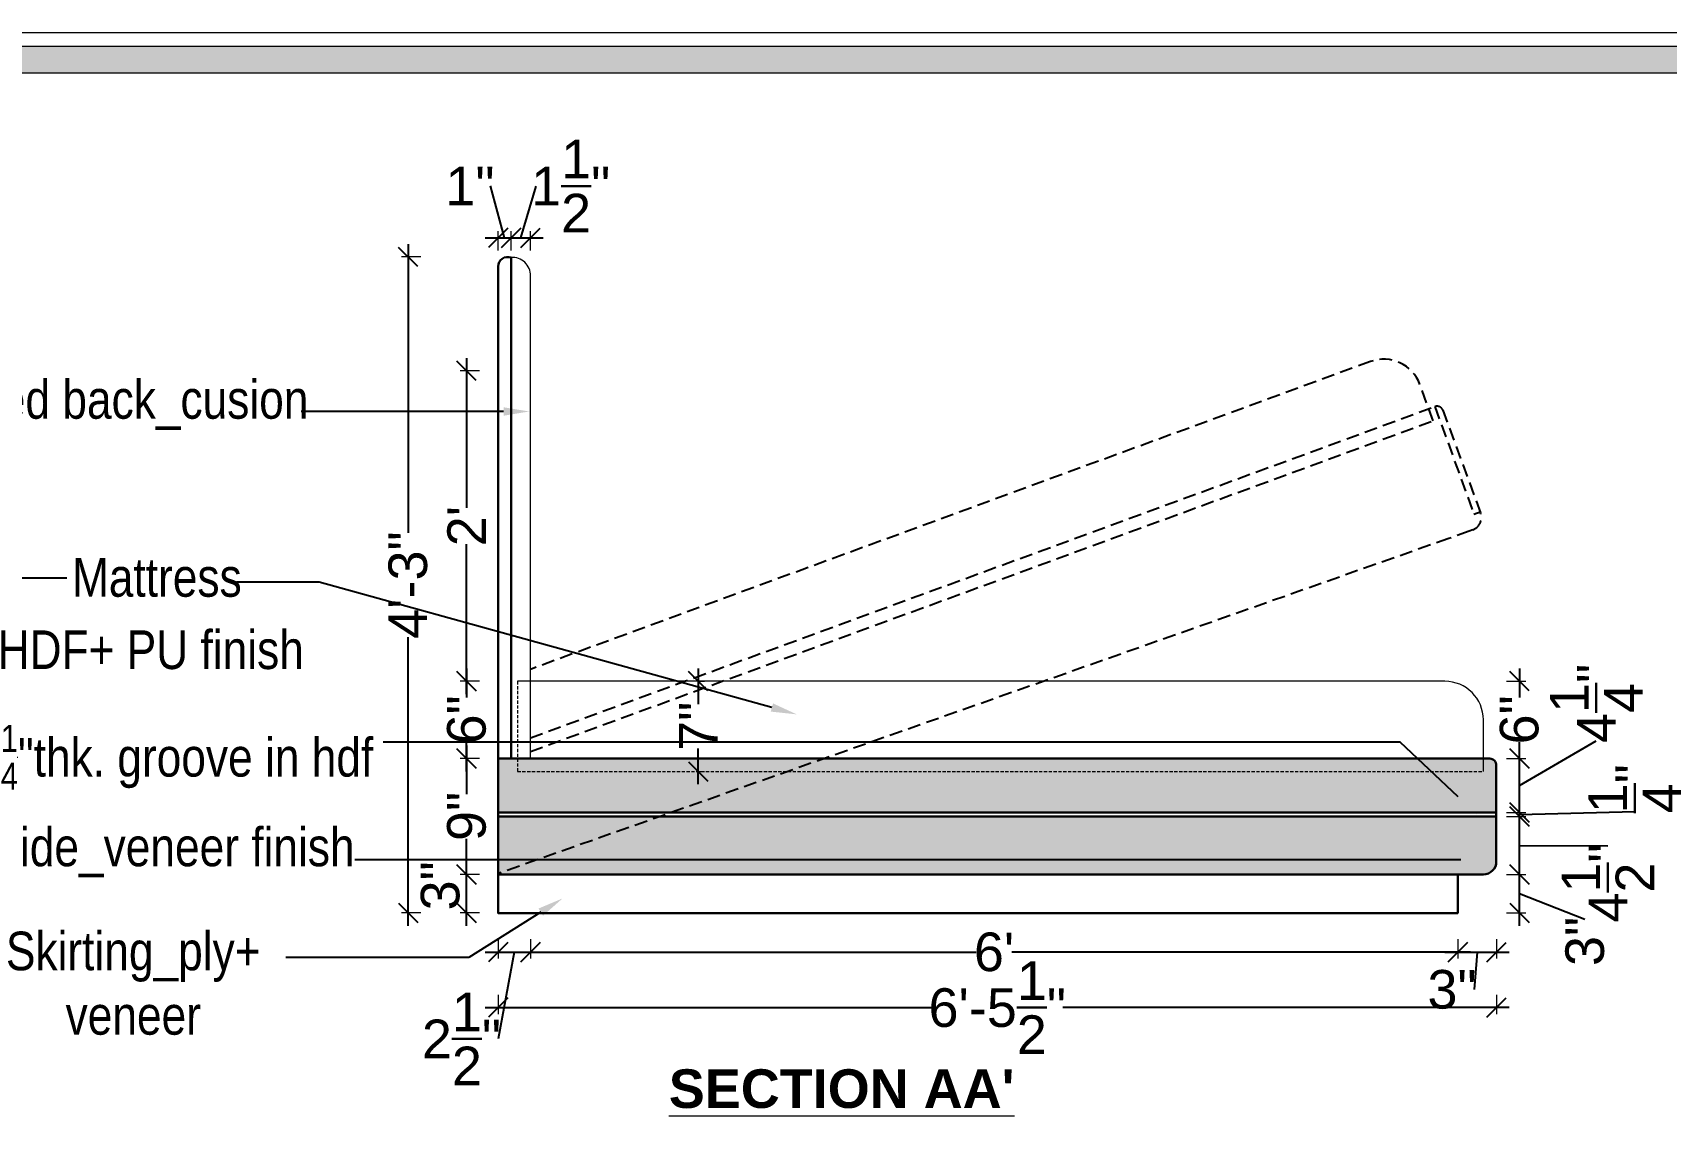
# Model space of a CAD drawing. Header units: millimetres. Extents: x 56222 to 3066687, y -650199 to -121287.
# Drawn here: x 135082.2 to 135209, y -182852.3 to -182767.6 of the extents above; entities that cross this region are included whole.
import ezdxf
from ezdxf import colors
from ezdxf.entities.mleader import LeaderData, LeaderLine
from ezdxf.math import Vec2, Vec3

# ---------------------------------------------------------------- set-up
doc = ezdxf.new("R2010")
doc.units = ezdxf.units.MM
doc.header["$MEASUREMENT"] = 0
doc.header["$PDMODE"] = 35
for name, pattern in [('00 . GROUND FLOOR$0$DASHED', [0.75, 0.5, -0.25]), ('00-Floor Plan$0$DASHED', [0.75, 0.5, -0.25]), ('DASHEDX2', [1.5, 1, -0.5])]:
    doc.linetypes.add(name, pattern=pattern)
doc.layers.get('Defpoints').update_dxf_attribs({"color": 220})
for name, color, linetype, lineweight in [('$TD_AUDIT_GENERATED_(A0BDF17)', 32, 'Continuous', 30), ('DIM.', 250, 'Continuous', 13), ('Dimension', 10, 'DASHEDX2', 20), ('FURNITURE', 32, 'Continuous', 9), ('GROUND FLOOR', 7, 'Continuous', 9), ('Text', 7, 'Continuous', 15), ('wall', 7, 'Continuous', 30)]:
    doc.layers.add(name, color=color, linetype=linetype, lineweight=lineweight)
doc.layers.add('AR HATCH-7', color=7, linetype='Continuous')
doc.styles.add('Arial', font='arial.ttf')
doc.styles.get("Standard").update_dxf_attribs({"font": 'arial.ttf', "height": 6})
doc.styles.add('style4', font='ARIALN.TTF')
doc.dimstyles.new('Archana', dxfattribs={"dimtxt": 3, "dimasz": 1.5, "dimexe": 0.5, "dimexo": 0.5, "dimgap": 0, "dimtad": 0, "dimzin": 0, "dimdsep": 46, "dimlunit": 4, "dimtxsty": 'Arial', "dimblk": 'OBLIQUE', "dimcen": 0, "dimdle": 1, "dimclrd": 1, "dimclre": 1, "dimclrt": 5, "dimadec": 0, "dimazin": 0, "dimtfac": 1, "dimtofl": 0, "dimtmove": 1, "dimatfit": 3, "dimfxl": 1, "dimfxlon": 1, "dimtolj": 1, "dimtzin": 0, "dimlwd": 25, "dimlwe": -1, "dimarcsym": 0})

# ---------------------------------------------------------------- blocks, each defined once
blk = doc.blocks.new('_Oblique')
at = {"layer": 'wall', "color": 0, "lineweight": -2}
blk.add_line((-0.5, -0.5), (0.5, 0.5), dxfattribs=at)
blk = doc.blocks.new('*D530')
at = {"layer": 'Defpoints', "color": 0, "lineweight": 30, "transparency": 16777216}
for p in [(135115.85, -182833.01), (135118.3, -182833.01), (135118.3, -182836.01)]:
    blk.add_point(p, dxfattribs=at)
at = {"layer": 'FURNITURE', "color": 1, "lineweight": 25, "transparency": 16777216}
blk.add_line((135115.85, -182837.01), (135115.85, -182832.01), dxfattribs=at)
at = {"layer": 'FURNITURE', "color": 1, "transparency": 16777216}
for p, q in [((135116.85, -182833.01), (135115.35, -182833.01)), ((135116.85, -182836.01), (135115.35, -182836.01))]:
    blk.add_line(p, q, dxfattribs=at)
at = {"layer": 'FURNITURE', "color": 1, "lineweight": 25, "transparency": 16777216, "xscale": 1.5, "yscale": 1.5, "zscale": 1.5}
for p, rotation in [((135115.85, -182833.01), 90), ((135115.85, -182836.01), 270)]:
    blk.add_blockref('_Oblique', p, dxfattribs=dict(at, rotation=rotation))
at = {"layer": 'FURNITURE', "color": 5, "lineweight": 30, "transparency": 16777216, "insert": (135113.81, -182833.9), "char_height": 3, "attachment_point": 5, "rotation": 90, "style": 'Arial'}
blk.add_mtext('\\A1;3"', dxfattribs=at)
blk = doc.blocks.new('*D531')
at = {"layer": 'Defpoints', "color": 0, "lineweight": 30, "transparency": 16777216}
for p in [(135115.85, -182824.01), (135118.3, -182824.01), (135118.3, -182833.01)]:
    blk.add_point(p, dxfattribs=at)
at = {"layer": 'FURNITURE', "color": 1, "lineweight": 25, "transparency": 16777216}
for p, q in [((135115.85, -182823.01), (135115.85, -182826.79)), ((135115.85, -182834.01), (135115.85, -182830.24))]:
    blk.add_line(p, q, dxfattribs=at)
at = {"layer": 'FURNITURE', "color": 1, "transparency": 16777216}
for p, q in [((135116.85, -182824.01), (135115.35, -182824.01)), ((135116.85, -182833.01), (135115.35, -182833.01))]:
    blk.add_line(p, q, dxfattribs=at)
at = {"layer": 'FURNITURE', "color": 1, "lineweight": 25, "transparency": 16777216, "xscale": 1.5, "yscale": 1.5, "zscale": 1.5}
for p, rotation in [((135115.85, -182824.01), 90), ((135115.85, -182833.01), 270)]:
    blk.add_blockref('_Oblique', p, dxfattribs=dict(at, rotation=rotation))
at = {"layer": 'FURNITURE', "color": 5, "lineweight": 30, "transparency": 16777216, "insert": (135115.85, -182828.51), "char_height": 3, "attachment_point": 5, "rotation": 90, "style": 'Arial'}
blk.add_mtext('\\A1;9"', dxfattribs=at)
blk = doc.blocks.new('*D532')
at = {"layer": 'Defpoints', "color": 0, "lineweight": 30, "transparency": 16777216}
for p in [(135115.85, -182793.91), (135119.8, -182793.91, 0), (135119.8, -182818.01, 0)]:
    blk.add_point(p, dxfattribs=at)
at = {"layer": 'FURNITURE', "color": 1, "lineweight": 25, "transparency": 16777216}
for p, q in [((135115.85, -182792.91), (135115.85, -182804.55)), ((135115.85, -182819.01), (135115.85, -182807.37))]:
    blk.add_line(p, q, dxfattribs=at)
at = {"layer": 'FURNITURE', "color": 1, "transparency": 16777216}
for p, q in [((135116.85, -182793.91), (135115.35, -182793.91)), ((135116.85, -182818.01), (135115.35, -182818.01))]:
    blk.add_line(p, q, dxfattribs=at)
at = {"layer": 'FURNITURE', "color": 1, "lineweight": 25, "transparency": 16777216, "xscale": 1.5, "yscale": 1.5, "zscale": 1.5}
for p, rotation in [((135115.85, -182793.91), 90), ((135115.85, -182818.01), 270)]:
    blk.add_blockref('_Oblique', p, dxfattribs=dict(at, rotation=rotation))
at = {"layer": 'FURNITURE', "color": 5, "lineweight": 30, "transparency": 16777216, "insert": (135115.85, -182805.96), "char_height": 3, "attachment_point": 5, "rotation": 90, "style": 'Arial'}
blk.add_mtext("\\A1;2'", dxfattribs=at)
blk = doc.blocks.new('*D533')
at = {"layer": 'Defpoints', "color": 0, "lineweight": 30, "transparency": 16777216}
for p in [(135119.3, -182783.56), (135118.3, -182785.81), (135119.3, -182785.81)]:
    blk.add_point(p, dxfattribs=at)
at = {"layer": 'FURNITURE', "color": 1, "lineweight": 25, "transparency": 16777216}
for p, q in [((135118.8, -182783.56), (135117.7, -182779.54)), ((135117.3, -182783.56), (135120.3, -182783.56))]:
    blk.add_line(p, q, dxfattribs=at)
at = {"layer": 'FURNITURE', "color": 1, "transparency": 16777216}
for p, q in [((135118.3, -182784.56), (135118.3, -182783.06)), ((135119.3, -182784.56), (135119.3, -182783.06))]:
    blk.add_line(p, q, dxfattribs=at)
at = {"layer": 'FURNITURE', "color": 1, "lineweight": 25, "transparency": 16777216, "xscale": 1.5, "yscale": 1.5, "zscale": 1.5, "rotation": 180}
blk.add_blockref('_Oblique', (135118.3, -182783.56), dxfattribs=at)
at = {"layer": 'FURNITURE', "color": 1, "lineweight": 25, "transparency": 16777216, "xscale": 1.5, "yscale": 1.5, "zscale": 1.5}
blk.add_blockref('_Oblique', (135119.3, -182783.56), dxfattribs=at)
at = {"layer": 'FURNITURE', "color": 5, "lineweight": 30, "transparency": 16777216, "insert": (135116.11, -182779.54), "char_height": 3, "attachment_point": 5, "style": 'Arial'}
blk.add_mtext('\\A1;1"', dxfattribs=at)
blk = doc.blocks.new('*D534')
at = {"layer": 'Defpoints', "color": 0, "lineweight": 30, "transparency": 16777216}
for p in [(135120.8, -182824.01), (135192.8, -182833.01, 0), (135192.8, -182839.05)]:
    blk.add_point(p, dxfattribs=at)
at = {"layer": 'FURNITURE', "color": 1, "lineweight": 25, "transparency": 16777216}
for p, q in [((135119.8, -182839.05), (135155.41, -182839.05)), ((135193.8, -182839.05), (135158.19, -182839.05))]:
    blk.add_line(p, q, dxfattribs=at)
at = {"layer": 'FURNITURE', "color": 1, "transparency": 16777216}
for p, q in [((135120.8, -182838.05), (135120.8, -182839.55)), ((135192.8, -182838.05), (135192.8, -182839.55))]:
    blk.add_line(p, q, dxfattribs=at)
at = {"layer": 'FURNITURE', "color": 1, "lineweight": 25, "transparency": 16777216, "xscale": 1.5, "yscale": 1.5, "zscale": 1.5, "rotation": 180}
blk.add_blockref('_Oblique', (135120.8, -182839.05), dxfattribs=at)
at = {"layer": 'FURNITURE', "color": 1, "lineweight": 25, "transparency": 16777216, "xscale": 1.5, "yscale": 1.5, "zscale": 1.5}
blk.add_blockref('_Oblique', (135192.8, -182839.05), dxfattribs=at)
at = {"layer": 'FURNITURE', "color": 5, "lineweight": 30, "transparency": 16777216, "insert": (135156.8, -182839.05), "char_height": 3, "attachment_point": 5, "style": 'Arial'}
blk.add_mtext("\\A1;6'", dxfattribs=at)
blk = doc.blocks.new('*D535')
at = {"layer": 'Defpoints', "color": 0, "lineweight": 30, "transparency": 16777216}
for p in [(135119.05, -182785.06), (135111.3, -182836.01), (135118.3, -182836.01)]:
    blk.add_point(p, dxfattribs=at)
at = {"layer": 'FURNITURE', "color": 1, "lineweight": 25, "transparency": 16777216}
for p, q in [((135111.3, -182784.06), (135111.3, -182806.49)), ((135111.3, -182837.01), (135111.3, -182814.58))]:
    blk.add_line(p, q, dxfattribs=at)
at = {"layer": 'FURNITURE', "color": 1, "transparency": 16777216}
for p, q in [((135112.3, -182785.06), (135110.8, -182785.06)), ((135112.3, -182836.01), (135110.8, -182836.01))]:
    blk.add_line(p, q, dxfattribs=at)
at = {"layer": 'FURNITURE', "color": 1, "lineweight": 25, "transparency": 16777216, "xscale": 1.5, "yscale": 1.5, "zscale": 1.5}
for p, rotation in [((135111.3, -182785.06), 90), ((135111.3, -182836.01), 270)]:
    blk.add_blockref('_Oblique', p, dxfattribs=dict(at, rotation=rotation))
at = {"layer": 'FURNITURE', "color": 5, "lineweight": 30, "transparency": 16777216, "insert": (135111.3, -182810.54), "char_height": 3, "attachment_point": 5, "rotation": 90, "style": 'Arial'}
blk.add_mtext('\\A1;4\'-3"', dxfattribs=at)
blk = doc.blocks.new('*D527')
at = {"layer": 'Defpoints', "color": 0, "lineweight": 30, "transparency": 16777216}
for p in [(135133.83, -182818.01), (135133.83, -182825.01, 0), (135133.83, -182825.01)]:
    blk.add_point(p, dxfattribs=at)
at = {"layer": 'FURNITURE', "color": 1, "lineweight": 25, "transparency": 16777216}
for p, q in [((135133.83, -182817.01), (135133.83, -182819.8)), ((135133.83, -182826.01), (135133.83, -182823.23))]:
    blk.add_line(p, q, dxfattribs=at)
at = {"layer": 'FURNITURE', "color": 1, "transparency": 16777216}
for p, q in [((135133.83, -182818.01), (135134.33, -182818.01)), ((135133.83, -182825.01), (135134.33, -182825.01))]:
    blk.add_line(p, q, dxfattribs=at)
at = {"layer": 'FURNITURE', "color": 1, "lineweight": 25, "transparency": 16777216, "xscale": 1.5, "yscale": 1.5, "zscale": 1.5}
for p, rotation in [((135133.83, -182818.01), 90), ((135133.83, -182825.01), 270)]:
    blk.add_blockref('_Oblique', p, dxfattribs=dict(at, rotation=rotation))
at = {"layer": 'FURNITURE', "color": 5, "lineweight": 30, "transparency": 16777216, "insert": (135133.83, -182821.51), "char_height": 3, "attachment_point": 5, "rotation": 90, "style": 'Arial'}
blk.add_mtext('\\A1;7"', dxfattribs=at)
blk = doc.blocks.new('*D528')
at = {"layer": 'Defpoints', "color": 0, "lineweight": 30, "transparency": 16777216}
for p in [(135195.8, -182829.53), (135192.8, -182833.01), (135195.8, -182839.05)]:
    blk.add_point(p, dxfattribs=at)
at = {"layer": 'FURNITURE', "color": 1, "lineweight": 25, "transparency": 16777216}
for p, q in [((135191.8, -182839.05), (135196.8, -182839.05)), ((135194.3, -182839.05), (135194.08, -182841.96))]:
    blk.add_line(p, q, dxfattribs=at)
at = {"layer": 'FURNITURE', "color": 1, "transparency": 16777216}
for p, q in [((135192.8, -182838.05), (135192.8, -182839.55)), ((135195.8, -182838.05), (135195.8, -182839.55))]:
    blk.add_line(p, q, dxfattribs=at)
at = {"layer": 'FURNITURE', "color": 1, "lineweight": 25, "transparency": 16777216, "xscale": 1.5, "yscale": 1.5, "zscale": 1.5, "rotation": 180}
blk.add_blockref('_Oblique', (135192.8, -182839.05), dxfattribs=at)
at = {"layer": 'FURNITURE', "color": 1, "lineweight": 25, "transparency": 16777216, "xscale": 1.5, "yscale": 1.5, "zscale": 1.5}
blk.add_blockref('_Oblique', (135195.8, -182839.05), dxfattribs=at)
at = {"layer": 'FURNITURE', "color": 5, "lineweight": 30, "transparency": 16777216, "insert": (135192.36, -182841.96), "char_height": 3, "attachment_point": 5, "style": 'Arial'}
blk.add_mtext('\\A1;3"', dxfattribs=at)
blk = doc.blocks.new('*D529')
at = {"layer": 'Defpoints', "color": 0, "lineweight": 30, "transparency": 16777216}
for p in [(135118.3, -182824.01, 0), (135195.8, -182830.81), (135118.3, -182843.36)]:
    blk.add_point(p, dxfattribs=at)
at = {"layer": 'FURNITURE', "color": 1, "transparency": 16777216}
for p, q in [((135118.3, -182842.36), (135118.3, -182843.86)), ((135195.8, -182842.36), (135195.8, -182843.86))]:
    blk.add_line(p, q, dxfattribs=at)
at = {"layer": 'FURNITURE', "color": 1, "lineweight": 25, "transparency": 16777216}
for p, q in [((135117.3, -182843.36), (135151.96, -182843.36)), ((135196.8, -182843.36), (135162.14, -182843.36))]:
    blk.add_line(p, q, dxfattribs=at)
at = {"layer": 'FURNITURE', "color": 1, "lineweight": 25, "transparency": 16777216, "xscale": 1.5, "yscale": 1.5, "zscale": 1.5, "rotation": 180}
blk.add_blockref('_Oblique', (135118.3, -182843.36), dxfattribs=at)
at = {"layer": 'FURNITURE', "color": 1, "lineweight": 25, "transparency": 16777216, "xscale": 1.5, "yscale": 1.5, "zscale": 1.5}
blk.add_blockref('_Oblique', (135195.8, -182843.36), dxfattribs=at)
at = {"layer": 'FURNITURE', "color": 5, "lineweight": 30, "transparency": 16777216, "insert": (135157.05, -182843.36), "char_height": 3, "attachment_point": 5, "style": 'Arial'}
blk.add_mtext('\\A1;6\'-5{\\H1x;\\S1/2;}"', dxfattribs=at)
blk = doc.blocks.new('*D543')
at = {"layer": 'Defpoints', "color": 0, "lineweight": 30, "transparency": 16777216}
for p in [(135119.8, -182818.01, 0), (135115.85, -182824.01), (135119.8, -182824.01)]:
    blk.add_point(p, dxfattribs=at)
at = {"layer": 'FURNITURE', "color": 1, "lineweight": 25, "transparency": 16777216}
for p, q in [((135115.85, -182817.01), (135115.85, -182819.28)), ((135115.85, -182825.01), (135115.85, -182822.75))]:
    blk.add_line(p, q, dxfattribs=at)
at = {"layer": 'FURNITURE', "color": 1, "transparency": 16777216}
for p, q in [((135116.85, -182818.01), (135115.35, -182818.01)), ((135116.85, -182824.01), (135115.35, -182824.01))]:
    blk.add_line(p, q, dxfattribs=at)
at = {"layer": 'FURNITURE', "color": 1, "lineweight": 25, "transparency": 16777216, "xscale": 1.5, "yscale": 1.5, "zscale": 1.5}
for p, rotation in [((135115.85, -182818.01), 90), ((135115.85, -182824.01), 270)]:
    blk.add_blockref('_Oblique', p, dxfattribs=dict(at, rotation=rotation))
at = {"layer": 'FURNITURE', "color": 5, "lineweight": 30, "transparency": 16777216, "insert": (135115.85, -182821.01), "char_height": 3, "attachment_point": 5, "rotation": 90, "style": 'Arial'}
blk.add_mtext('\\A1;6"', dxfattribs=at)
blk = doc.blocks.new('*D546')
at = {"layer": 'Defpoints', "color": 0, "lineweight": 30, "transparency": 16777216}
for p in [(135194.65, -182833.01), (135197.59, -182833.01), (135194.69, -182836.01)]:
    blk.add_point(p, dxfattribs=at)
at = {"layer": 'FURNITURE', "color": 1, "lineweight": 25, "transparency": 16777216}
for p, q in [((135197.59, -182837.01), (135197.59, -182832.01)), ((135197.59, -182834.51), (135202.68, -182836.5))]:
    blk.add_line(p, q, dxfattribs=at)
at = {"layer": 'FURNITURE', "color": 1, "transparency": 16777216}
for p, q in [((135196.59, -182833.01), (135198.09, -182833.01)), ((135196.59, -182836.01), (135198.09, -182836.01))]:
    blk.add_line(p, q, dxfattribs=at)
at = {"layer": 'FURNITURE', "color": 1, "lineweight": 25, "transparency": 16777216, "xscale": 1.5, "yscale": 1.5, "zscale": 1.5}
for p, rotation in [((135197.59, -182833.01), 90), ((135197.59, -182836.01), 270)]:
    blk.add_blockref('_Oblique', p, dxfattribs=dict(at, rotation=rotation))
at = {"layer": 'FURNITURE', "color": 5, "lineweight": 30, "transparency": 16777216, "insert": (135202.68, -182838.22), "char_height": 3, "attachment_point": 5, "rotation": 90, "style": 'Arial'}
blk.add_mtext('\\A1;3"', dxfattribs=at)
blk = doc.blocks.new('*D547')
at = {"layer": 'Defpoints', "color": 0, "lineweight": 30, "transparency": 16777216}
for p in [(135193.65, -182828.51), (135197.59, -182828.51), (135193.65, -182833.01)]:
    blk.add_point(p, dxfattribs=at)
at = {"layer": 'FURNITURE', "color": 1, "lineweight": 25, "transparency": 16777216}
for p, q in [((135197.59, -182834.01), (135197.59, -182827.51)), ((135197.59, -182830.76), (135204.46, -182830.8))]:
    blk.add_line(p, q, dxfattribs=at)
at = {"layer": 'FURNITURE', "color": 1, "transparency": 16777216}
for p, q in [((135196.59, -182828.51), (135198.09, -182828.51)), ((135196.59, -182833.01), (135198.09, -182833.01))]:
    blk.add_line(p, q, dxfattribs=at)
at = {"layer": 'FURNITURE', "color": 1, "lineweight": 25, "transparency": 16777216, "xscale": 1.5, "yscale": 1.5, "zscale": 1.5}
for p, rotation in [((135197.59, -182828.51), 90), ((135197.59, -182833.01), 270)]:
    blk.add_blockref('_Oblique', p, dxfattribs=dict(at, rotation=rotation))
at = {"layer": 'FURNITURE', "color": 5, "lineweight": 30, "transparency": 16777216, "insert": (135204.46, -182833.68), "char_height": 3, "attachment_point": 5, "rotation": 90, "style": 'Arial'}
blk.add_mtext('\\A1;4{\\H1x;\\S1/2;}"', dxfattribs=at)
blk = doc.blocks.new('*D548')
at = {"layer": 'Defpoints', "color": 0, "lineweight": 30, "transparency": 16777216}
for p in [(135195.11, -182828.21), (135195.11, -182828.51), (135197.59, -182828.21)]:
    blk.add_point(p, dxfattribs=at)
at = {"layer": 'FURNITURE', "color": 1, "lineweight": 25, "transparency": 16777216}
for p, q in [((135197.59, -182829.51), (135197.59, -182827.21)), ((135197.59, -182828.36), (135206.55, -182828.14))]:
    blk.add_line(p, q, dxfattribs=at)
at = {"layer": 'FURNITURE', "color": 1, "transparency": 16777216}
for p, q in [((135196.59, -182828.21), (135198.09, -182828.21)), ((135196.59, -182828.51), (135198.09, -182828.51))]:
    blk.add_line(p, q, dxfattribs=at)
at = {"layer": 'FURNITURE', "color": 1, "lineweight": 25, "transparency": 16777216, "xscale": 1.5, "yscale": 1.5, "zscale": 1.5}
for p, rotation in [((135197.59, -182828.21), 90), ((135197.59, -182828.51), 270)]:
    blk.add_blockref('_Oblique', p, dxfattribs=dict(at, rotation=rotation))
at = {"layer": 'FURNITURE', "color": 5, "lineweight": 30, "transparency": 16777216, "insert": (135206.55, -182826.36), "char_height": 3, "attachment_point": 5, "rotation": 90, "style": 'Arial'}
blk.add_mtext('\\A1;{\\H1x;\\S1/4;}"', dxfattribs=at)
blk = doc.blocks.new('*D549')
at = {"layer": 'Defpoints', "color": 0, "lineweight": 30, "transparency": 16777216}
for p in [(135195.11, -182824.01), (135197.59, -182824.01), (135195.11, -182828.21)]:
    blk.add_point(p, dxfattribs=at)
at = {"layer": 'FURNITURE', "color": 1, "lineweight": 25, "transparency": 16777216}
for p, q in [((135197.59, -182826.11), (135203.56, -182822.65)), ((135197.59, -182829.21), (135197.59, -182823.01))]:
    blk.add_line(p, q, dxfattribs=at)
at = {"layer": 'FURNITURE', "color": 1, "transparency": 16777216}
for p, q in [((135196.59, -182824.01), (135198.09, -182824.01)), ((135196.59, -182828.21), (135198.09, -182828.21))]:
    blk.add_line(p, q, dxfattribs=at)
at = {"layer": 'FURNITURE', "color": 1, "lineweight": 25, "transparency": 16777216, "xscale": 1.5, "yscale": 1.5, "zscale": 1.5}
for p, rotation in [((135197.59, -182824.01), 90), ((135197.59, -182828.21), 270)]:
    blk.add_blockref('_Oblique', p, dxfattribs=dict(at, rotation=rotation))
at = {"layer": 'FURNITURE', "color": 5, "lineweight": 30, "transparency": 16777216, "insert": (135203.56, -182819.73), "char_height": 3, "attachment_point": 5, "rotation": 90, "style": 'Arial'}
blk.add_mtext('\\A1;4{\\H1x;\\S1/4;}"', dxfattribs=at)
blk = doc.blocks.new('*D550')
at = {"layer": 'Defpoints', "color": 0, "lineweight": 30, "transparency": 16777216}
for p in [(135189.94, -182818.01), (135197.59, -182818.01), (135194.79, -182824.01)]:
    blk.add_point(p, dxfattribs=at)
at = {"layer": 'FURNITURE', "color": 1, "lineweight": 25, "transparency": 16777216}
for p, q in [((135197.59, -182817.01), (135197.59, -182819.28)), ((135197.59, -182825.01), (135197.59, -182822.75))]:
    blk.add_line(p, q, dxfattribs=at)
at = {"layer": 'FURNITURE', "color": 1, "transparency": 16777216}
for p, q in [((135196.59, -182818.01), (135198.09, -182818.01)), ((135196.59, -182824.01), (135198.09, -182824.01))]:
    blk.add_line(p, q, dxfattribs=at)
at = {"layer": 'FURNITURE', "color": 1, "lineweight": 25, "transparency": 16777216, "xscale": 1.5, "yscale": 1.5, "zscale": 1.5}
for p, rotation in [((135197.59, -182818.01), 90), ((135197.59, -182824.01), 270)]:
    blk.add_blockref('_Oblique', p, dxfattribs=dict(at, rotation=rotation))
at = {"layer": 'FURNITURE', "color": 5, "lineweight": 30, "transparency": 16777216, "insert": (135197.59, -182821.01), "char_height": 3, "attachment_point": 5, "rotation": 90, "style": 'Arial'}
blk.add_mtext('\\A1;6"', dxfattribs=at)
blk = doc.blocks.new('*D852')
at = {"layer": 'Defpoints', "color": 0, "lineweight": 30, "transparency": 16777216}
for p in [(135120.8, -182783.56), (135119.3, -182787.45), (135120.8, -182787.45, 0)]:
    blk.add_point(p, dxfattribs=at)
at = {"layer": 'GROUND FLOOR', "color": 1, "lineweight": 25, "transparency": 16777216}
for p, q in [((135120.05, -182783.56), (135121.26, -182779.55)), ((135118.3, -182783.56), (135121.8, -182783.56))]:
    blk.add_line(p, q, dxfattribs=at)
at = {"layer": 'GROUND FLOOR', "color": 1, "transparency": 16777216}
for p, q in [((135119.3, -182784.56), (135119.3, -182783.06)), ((135120.8, -182784.56), (135120.8, -182783.06))]:
    blk.add_line(p, q, dxfattribs=at)
at = {"layer": 'GROUND FLOOR', "color": 1, "lineweight": 25, "transparency": 16777216, "xscale": 1.5, "yscale": 1.5, "zscale": 1.5, "rotation": 180}
blk.add_blockref('_Oblique', (135119.3, -182783.56), dxfattribs=at)
at = {"layer": 'GROUND FLOOR', "color": 1, "lineweight": 25, "transparency": 16777216, "xscale": 1.5, "yscale": 1.5, "zscale": 1.5}
blk.add_blockref('_Oblique', (135120.8, -182783.56), dxfattribs=at)
at = {"layer": 'GROUND FLOOR', "color": 5, "lineweight": 30, "transparency": 16777216, "insert": (135123.93, -182779.55), "char_height": 3, "attachment_point": 5, "style": 'Arial'}
blk.add_mtext('\\A1;1{\\H1x;\\S1/2;}"', dxfattribs=at)
blk = doc.blocks.new('*D854')
at = {"layer": 'Defpoints', "color": 0, "lineweight": 30, "transparency": 16777216}
for p in [(135118.3, -182824.01), (135120.8, -182824.01), (135120.8, -182839.05)]:
    blk.add_point(p, dxfattribs=at)
at = {"layer": 'FURNITURE', "color": 1, "lineweight": 25, "transparency": 16777216}
for p, q in [((135117.3, -182839.05), (135121.8, -182839.05)), ((135119.55, -182839.05), (135118.3, -182845.79))]:
    blk.add_line(p, q, dxfattribs=at)
at = {"layer": 'FURNITURE', "color": 1, "transparency": 16777216}
for p, q in [((135118.3, -182838.05), (135118.3, -182839.55)), ((135120.8, -182838.05), (135120.8, -182839.55))]:
    blk.add_line(p, q, dxfattribs=at)
at = {"layer": 'FURNITURE', "color": 1, "lineweight": 25, "transparency": 16777216, "xscale": 1.5, "yscale": 1.5, "zscale": 1.5, "rotation": 180}
blk.add_blockref('_Oblique', (135118.3, -182839.05), dxfattribs=at)
at = {"layer": 'FURNITURE', "color": 1, "lineweight": 25, "transparency": 16777216, "xscale": 1.5, "yscale": 1.5, "zscale": 1.5}
blk.add_blockref('_Oblique', (135120.8, -182839.05), dxfattribs=at)
at = {"layer": 'FURNITURE', "color": 5, "lineweight": 30, "transparency": 16777216, "insert": (135115.45, -182845.79), "char_height": 3, "attachment_point": 5, "style": 'Arial'}
blk.add_mtext('\\A1;2{\\H1x;\\S1/2;}"', dxfattribs=at)

msp = doc.modelspace()

# ---------------------------------------------------------------- hatches: boundary and pattern name
at = {"layer": 'AR HATCH-7', "lineweight": 30}
h = msp.add_hatch(dxfattribs=at)
h.set_pattern_fill('AR-CONC', color=3, angle=135)
h.set_pattern_definition([(185, (327.253, 273.6285), (-4.62807079, 5.51551999), [0.75, -8.25]), (130, (327.253, 273.6285), (-4.3376815, -6.29992167), [0.6, -6.6]), (235.4514445, (326.867, 274.088), (-8.96575221, -0.78440164), [0.63740192, -7.01142112]), (181.1842, (325.839, 272.214), (-6.37613776, 8.71693388), [1.125, -12.375]), (231.6356355, (325.307, 272.941), (-13.4971167, -0.2790007), [0.9561034, -10.5171376]), (126.184164, (325.839, 272.214), (-13.4971167, -0.2790007), [0.9, -9.9]), (156, (325.485, 273.275), (-1.37382476, 7.06771572), [0.75, -8.25]), (101, (325.485, 273.275), (-6.84808435, -3.40708593), [0.6, -6.6]), (206.4514447, (325.3706, 273.864), (-8.22190906, 3.66062975), [0.6374019, -7.01142112]), (172.5, (327.2528, 273.6285), (-2.439898176, -2.267931853), [0, -6.52, 0, -6.7, 0, -6.625]), (142.5, (327.253, 273.6285), (-4.6490945, -0.92872942), [0, -3.82, 0, -6.37, 0, -2.525]), (102.5, (328.8297, 272.0517), (-3.615207618, 3.934181673), [0, -2.5, 0, -7.8, 0, -10.35]), (92.5, (329.537, 271.3446), (-4.83159807, 3.41589983), [0, -3.25, 0, -5.18, 0, -7.35])])
h.paths.add_polyline_path([(134988.657, -182785.569), (134987.843, -182785.569), (134987.843, -182786.385), (134988.657, -182786.385)])
h.paths.add_polyline_path([(135133.969, -182785.079), (135133.155, -182785.079), (135133.155, -182785.895), (135133.969, -182785.895)])
at = {"layer": 'AR HATCH-7', "lineweight": 30, "true_color": 0xb5af9b}
h = msp.add_hatch(color=253, dxfattribs=at)
h.dxf.hatch_style = 1
edge = h.paths.add_edge_path()
edge.add_line((135195.794, -182828.515), (135118.298, -182828.515))
edge.add_line((135118.298, -182828.515), (135118.298, -182833.015))
edge.add_line((135118.298, -182833.015), (135194.498, -182833.015))
edge.add_line((135194.498, -182833.015), (135194.798, -182833.015))
edge.add_arc((135194.798, -182832.015), 1, 270, 360.11075)
edge.add_line((135195.798, -182832.013), (135195.794, -182828.515))
edge = h.paths.add_edge_path()
edge.add_arc((135195.288, -182824.517), 0.502, 0.03365, 89.91503)
edge.add_line((135195.289, -182824.015), (135194.794, -182824.015))
edge.add_line((135194.794, -182824.015), (135194.794, -182824.015))
edge.add_line((135194.794, -182824.015), (135118.298, -182824.015))
edge.add_line((135118.298, -182824.015), (135118.298, -182828.215))
edge.add_line((135118.298, -182828.215), (135195.794, -182828.215))
edge.add_line((135195.794, -182828.215), (135195.791, -182824.516))
h.paths.add_polyline_path([(135194.794, -182824.015), (135192.801, -182824.015)], flags=16)
at = {"layer": 'Dimension', "linetype": 'Continuous', "true_color": 0xd39e00}
h = msp.add_hatch(color=42, dxfattribs=at)
h.paths.add_polyline_path([(134956.886, -182768.677), (134956.886, -182977.381), (135253.393, -182977.381), (135253.393, -182768.677)])
h.paths.add_polyline_path([(134958.967, -182770.758), (135251.312, -182770.758), (135251.312, -182975.3), (134958.967, -182975.3)], flags=16)

# ---------------------------------------------------------------- linework, layer by layer
at = {"layer": '$TD_AUDIT_GENERATED_(A0BDF17)', "linetype": '00 . GROUND FLOOR$0$DASHED', "lineweight": 25, "ltscale": 2}
for p, q in [((135186.024, -182793.18, 0), (135120.798, -182817.087)), ((135190.894, -182797.79, 0), (135189.869, -182794.973, 0)), ((135191.018, -182796.681, 0), (135194.064, -182805.027, 0)), ((135120.798, -182823.47, 0), (135190.894, -182797.79, 0)), ((135194.064, -182805.027, 0), (135194.534, -182804.855, 0)), ((135192.1, -182806.928, 0), (135118.298, -182832.949))]:
    msp.add_line(p, q, dxfattribs=at)
msp.add_lwpolyline([(135120.798, -182822.405), (135191.018, -182796.68)], dxfattribs=at)
at = {"layer": '$TD_AUDIT_GENERATED_(A0BDF17)', "linetype": '00 . GROUND FLOOR$0$DASHED', "lineweight": 25, "ltscale": 2, "elevation": 0}
msp.add_lwpolyline([(135191.649, -182796.951), (135194.574, -182804.964, -0.4142136), (135193.976, -182806.245), (135193.694, -182806.348), (135192.1, -182806.928)], format="xyb", dxfattribs=at)
at = {"layer": '$TD_AUDIT_GENERATED_(A0BDF17)', "linetype": '00 . GROUND FLOOR$0$DASHED', "lineweight": 25, "ltscale": 2}
for centre, radius, start in [((135187.05, -182795.999, 0), 3, 20), ((135191.189, -182797.152, 0), 0.501, 16.41987)]:
    msp.add_arc(centre, radius, start, 110, dxfattribs=at)
at = {"layer": 'Dimension', "color": 42, "linetype": 'Continuous', "true_color": 0xd39e00}
for points in [[(134955.846, -182767.636), (135254.434, -182767.636), (135254.434, -182978.421), (134955.846, -182978.421)], [(134956.886, -182768.677), (135253.393, -182768.677), (135253.393, -182977.381), (134956.886, -182977.381)], [(134958.967, -182770.758), (135251.312, -182770.758), (135251.312, -182975.3), (134958.967, -182975.3)]]:
    msp.add_lwpolyline(points, close=True, dxfattribs=at)
at = {"layer": 'FURNITURE', "lineweight": 30, "ltscale": 0.5}
for p, q in [((135118.298, -182785.807), (135118.298, -182822.015, 0)), ((135118.298, -182816.015, 0), (135118.298, -182822.015)), ((135118.298, -182822.015, 0), (135118.298, -182836.015))]:
    msp.add_line(p, q, dxfattribs=at)
at = {"layer": 'FURNITURE', "lineweight": 30}
for p, q in [((135119.304, -182785.102), (135119.298, -182824.015)), ((135192.801, -182833.015, 0), (135192.801, -182836.015, 0))]:
    msp.add_line(p, q, dxfattribs=at)
at = {"layer": 'FURNITURE', "lineweight": 5, "ltscale": 0.5}
for p, q in [((135120.798, -182824.015, 0), (135120.804, -182786.479, 0)), ((135191.794, -182818.015, 0), (135119.798, -182818.015, 0)), ((135194.794, -182825.015, 0), (135194.794, -182821.015, 0))]:
    msp.add_line(p, q, dxfattribs=at)
at = {"layer": 'FURNITURE', "linetype": '00-Floor Plan$0$DASHED', "lineweight": 5, "ltscale": 0.5}
for p, q in [((135119.798, -182818.015, 0), (135119.798, -182825.015, 0)), ((135119.798, -182825.015, 0), (135194.794, -182825.015, 0))]:
    msp.add_line(p, q, dxfattribs=at)
at = {"layer": 'FURNITURE', "lineweight": 30, "ltscale": 0.5}
msp.add_lwpolyline([(135118.298, -182824.015), (135195.289, -182824.015)], dxfattribs=at)
at = {"layer": 'FURNITURE', "lineweight": 30, "ltscale": 0.5, "elevation": 0}
msp.add_lwpolyline([(135195.79, -182824.484), (135195.798, -182832.015, -0.4142136), (135194.798, -182833.015), (135194.498, -182833.015), (135192.801, -182833.015)], format="xyb", dxfattribs=at)
at = {"layer": 'FURNITURE', "lineweight": 30}
msp.add_lwpolyline([(135118.298, -182828.215), (135195.794, -182828.215), (135195.794, -182828.515), (135118.298, -182828.515)], close=True, dxfattribs=at)
at = {"layer": 'FURNITURE', "lineweight": 30, "ltscale": 0.5}
msp.add_lwpolyline([(135192.801, -182833.015), (135118.298, -182833.015), (135118.298, -182836.015), (135192.801, -182836.015)], close=True, dxfattribs=at)
at = {"layer": 'FURNITURE', "lineweight": 30}
msp.add_arc((135119.048, -182785.807), 0.75, 70.09201, 180, dxfattribs=at)
at = {"layer": 'FURNITURE', "lineweight": 5, "ltscale": 0.5, "extrusion": (-2.07881e-08, -1.73929e-09, 1)}
msp.add_arc((135119.423, -182786.479, -0.002), 1.382, 358.43133, 94.94096, dxfattribs=at)
at = {"layer": 'FURNITURE', "lineweight": 5, "ltscale": 0.5}
msp.add_arc((135191.794, -182821.015, 0), 3, 0, 90, dxfattribs=at)
at = {"layer": 'FURNITURE', "lineweight": 30, "ltscale": 0.5}
msp.add_arc((135195.289, -182824.516, 0), 0.501, 356.41987, 90, dxfattribs=at)

# ---------------------------------------------------------------- texts
at = {"layer": 'DIM.', "color": 1, "insert": (135131.547, -182848.154), "char_height": 3, "attachment_point": 1}
msp.add_mtext_dynamic_manual_height_columns("{\\fArial|b1|i0|c0|p34;\\LSECTION AA'}", width=111.55884, gutter_width=1, heights=[0], dxfattribs=at)

# ---------------------------------------------------------------- dimensions: what is measured, and where the dimension line sits
at = {"layer": 'FURNITURE', "lineweight": 30}
for base, p1, p2, picture, middle in [((135119.304, -182783.558), (135118.298, -182785.807), (135119.304, -182785.807), '*D533', (135117.697, -182779.54)), ((135120.799, -182839.047), (135118.298, -182824.015), (135120.799, -182824.015), '*D854', (135118.298, -182845.79)), ((135195.795, -182839.047, 0), (135192.801, -182833.015, 0), (135195.795, -182829.534, 0), '*D528', (135194.08, -182841.961, 0))]:
    dim = msp.add_linear_dim(base=base, p1=p1, p2=p2, dimstyle='Archana', dxfattribs=at)
    dim.commit()
    dim.dimension.update_dxf_attribs({"geometry": picture, "text_midpoint": middle, "dimtype": 160})
for base, p1, p2, picture, middle in [((135111.298, -182836.015), (135119.048, -182785.057), (135118.298, -182836.015), '*D535', (135111.298, -182810.536)), ((135115.846, -182793.905), (135119.798, -182818.015, 0), (135119.798, -182793.905, 0), '*D532', (135115.846, -182805.96)), ((135115.846, -182824.015), (135119.798, -182818.015, 0), (135119.798, -182824.015), '*D543', (135115.846, -182821.015)), ((135133.829, -182825.015), (135133.829, -182818.015), (135133.829, -182825.015, 0), '*D527', (135133.829, -182821.515)), ((135197.586, -182818.015, 0), (135194.794, -182824.015, 0), (135189.94, -182818.015, 0), '*D550', (135197.586, -182821.015, 0)), ((135115.846, -182824.015), (135118.298, -182833.015), (135118.298, -182824.015), '*D531', (135115.846, -182828.515)), ((135115.846, -182833.015), (135118.298, -182836.015), (135118.298, -182833.015), '*D530', (135113.813, -182833.905))]:
    dim = msp.add_linear_dim(base=base, p1=p1, p2=p2, angle=90, dimstyle='Archana', dxfattribs=at)
    dim.commit()
    dim.dimension.update_dxf_attribs({"geometry": picture, "text_midpoint": middle})
for base, p1, p2, picture, middle in [((135197.586, -182824.015, 0), (135195.113, -182828.215, 0), (135195.113, -182824.015, 0), '*D549', (135203.565, -182822.654, 0)), ((135197.586, -182828.215, 0), (135195.113, -182828.515, 0), (135195.113, -182828.215, 0), '*D548', (135206.548, -182828.142, 0)), ((135197.586, -182828.515, 0), (135193.65, -182833.015, 0), (135193.65, -182828.515, 0), '*D547', (135204.457, -182830.801, 0)), ((135197.586, -182833.015, 0), (135194.688, -182836.015, 0), (135194.648, -182833.015, 0), '*D546', (135202.685, -182836.499, 0))]:
    dim = msp.add_linear_dim(base=base, p1=p1, p2=p2, angle=90, dimstyle='Archana', dxfattribs=at)
    dim.commit()
    dim.dimension.update_dxf_attribs({"geometry": picture, "text_midpoint": middle, "dimtype": 160})
for base, p1, p2, picture, middle in [((135118.298, -182843.361, 0), (135195.797, -182830.814, 0), (135118.298, -182824.015, 0), '*D529', (135157.047, -182843.361, 0)), ((135192.801, -182839.047), (135120.799, -182824.015), (135192.801, -182833.015, 0), '*D534', (135156.8, -182839.047))]:
    dim = msp.add_linear_dim(base=base, p1=p1, p2=p2, dimstyle='Archana', dxfattribs=at)
    dim.commit()
    dim.dimension.update_dxf_attribs({"geometry": picture, "text_midpoint": middle})
at = {"layer": 'GROUND FLOOR', "lineweight": 30}
dim = msp.add_linear_dim(base=(135120.804, -182783.558), p1=(135119.303, -182787.453), p2=(135120.804, -182787.453, 0), dimstyle='Archana', dxfattribs=at)
dim.commit()
dim.dimension.update_dxf_attribs({"geometry": '*D852', "text_midpoint": (135121.257, -182779.546)})

# ---------------------------------------------------------------- leaders
at = {"layer": 'Text', "color": 1, "lineweight": 0, "ltscale": 20}
ml = msp.add_multileader_mtext('Standard', dxfattribs=at)
ml.set_content('Bed back_cusion', color=1, style='style4')
ml.set_leader_properties()
ml.build(insert=Vec2(0, 0))
ml.multileader.update_dxf_attribs({"dogleg_length": 2.025, "arrow_head_size": 2})
ctx = ml.context
ctx.base_point, ctx.char_height, ctx.arrow_head_size, ctx.landing_gap_size, ctx.plane_origin = Vec3(135077.238, -182796.382), 3, 2, 0.4, Vec3(135007.523, -182796.382)
ctx.text_align_type = 1
notes = []
notes.append((ctx, [(0, (1, 1, 0), (135069.879, -182796.382), (1, 0), 7.358, [(0, [(135056.6, -182796.382)], 0, [])])]))
ctx.mtext.insert, ctx.mtext.alignment = Vec3(135090.479, -182794.62), 2
ml = msp.add_multileader_mtext('Standard', dxfattribs=at)
ml.set_content('', color=1, style='style4')
ml.set_leader_properties()
ml.build(insert=Vec2(0, 0))
ml.multileader.update_dxf_attribs({"dogleg_length": 6.421, "arrow_head_size": 2})
ctx = ml.context
ctx.base_point, ctx.char_height, ctx.arrow_head_size, ctx.landing_gap_size, ctx.plane_origin = Vec3(135102.207, -182797.06), 3, 2, 0.4, Vec3(135136.953, -182797.06)
notes.append((ctx, [(0, (1, 1, 0), (135109.428, -182797.06), (-1, 0), 6.421, [(0, [(135120.713, -182797.06)], 0, [])])]))
ctx.mtext.insert = Vec3(135102.607, -182795.56)
ml = msp.add_multileader_mtext('Standard', dxfattribs=at)
ml.set_content('Mattress', color=1, style='style4')
ml.set_leader_properties()
ml.build(insert=Vec2(0, 0))
ml.multileader.update_dxf_attribs({"dogleg_length": 2.025, "arrow_head_size": 2})
ctx = ml.context
ctx.base_point, ctx.char_height, ctx.arrow_head_size, ctx.landing_gap_size, ctx.plane_origin = Vec3(135084.809, -182809.971), 3, 2, 0.4, Vec3(135007.722, -182820.398)
notes.append((ctx, [(0, (1, 1, 0), (135078.41, -182809.971), (1, 0), 6.399, [(0, [(135052.619, -182820.398)], 0, [])])]))
ctx.mtext.insert = Vec3(135085.209, -182808.446)
ml = msp.add_multileader_mtext('Standard', dxfattribs=at)
ml.set_content('', color=1, style='style4')
ml.set_leader_properties()
ml.build(insert=Vec2(0, 0))
ml.multileader.update_dxf_attribs({"dogleg_length": 6.421, "arrow_head_size": 2})
ctx = ml.context
ctx.base_point, ctx.char_height, ctx.arrow_head_size, ctx.landing_gap_size, ctx.plane_origin = Vec3(135097.17, -182810.325), 3, 2, 0.4, Vec3(135136.953, -182810.325)
notes.append((ctx, [(0, (1, 1, 0), (135104.391, -182810.325), (-1, 0), 6.421, [(0, [(135141.482, -182820.585)], 0, [])])]))
ctx.mtext.insert = Vec3(135097.57, -182808.825)
ml = msp.add_multileader_mtext('Standard', dxfattribs=at)
ml.set_content('\\A1;{\\H1x;HDF+ PU finish}', color=1, style='style4')
ml.set_leader_properties()
ml.build(insert=Vec2(0, 0))
ml.multileader.update_dxf_attribs({"dogleg_length": 2.025, "arrow_head_size": 2})
ctx = ml.context
ctx.base_point, ctx.char_height, ctx.arrow_head_size, ctx.landing_gap_size, ctx.plane_origin = Vec3(135079.287, -182815.588), 3, 2, 0.4, Vec3(135007.722, -182818.979)
ctx.text_align_type = 1
notes.append((ctx, [(0, (1, 1, 0), (135077.262, -182815.588), (1, 0), 2.025, [(0, [(135053.57, -182828.215)], 0, [])])]))
ctx.mtext.insert, ctx.mtext.alignment = Vec3(135091.324, -182814.062), 2
ml = msp.add_multileader_mtext('Standard', dxfattribs=at)
ml.set_content('\\A1;{\\H0.7x;\\S1/4;\\H1.42857x;"thk. groove in hdf }', color=1, style='style4')
ml.set_leader_properties()
ml.build(insert=Vec2(0, 0))
ml.multileader.update_dxf_attribs({"dogleg_length": 2.025, "arrow_head_size": 2})
ctx = ml.context
ctx.base_point, ctx.char_height, ctx.arrow_head_size, ctx.landing_gap_size, ctx.plane_origin = Vec3(135079.227, -182823.338), 3, 2, 0.4, Vec3(135007.722, -182826.288)
ctx.text_align_type = 1
notes.append((ctx, [(0, (1, 1, 0), (135067.089, -182823.338), (1, 0), 12.137, [(0, [(135062.983, -182828.343)], 0, [])])]))
ctx.mtext.insert, ctx.mtext.alignment = Vec3(135094.14, -182821.397), 2
ml = msp.add_multileader_mtext('Standard', dxfattribs=at)
ml.set_content('', color=1, style='style4')
ml.set_leader_properties()
ml.build(insert=Vec2(0, 0))
ml.multileader.update_dxf_attribs({"dogleg_length": 6.421, "arrow_head_size": 2})
ctx = ml.context
ctx.base_point, ctx.char_height, ctx.arrow_head_size, ctx.landing_gap_size, ctx.plane_origin = Vec3(135108.576, -182822.755), 3, 2, 0.4, Vec3(135136.953, -182819.371)
notes.append((ctx, [(0, (1, 1, 0), (135188.344, -182822.755), (-1, 0), 78.968, [(0, [(135194.298, -182828.365)], 0, [])])]))
ctx.mtext.insert = Vec3(135108.976, -182821.255)
ml = msp.add_multileader_mtext('Standard', dxfattribs=at)
ml.set_content('side_veneer finish', color=1, style='style4')
ml.set_leader_properties()
ml.build(insert=Vec2(0, 0))
ml.multileader.update_dxf_attribs({"dogleg_length": 2.025, "arrow_head_size": 2})
ctx = ml.context
ctx.base_point, ctx.char_height, ctx.arrow_head_size, ctx.landing_gap_size, ctx.plane_origin = Vec3(135079.051, -182831.139), 3, 2, 0.4, Vec3(135007.695, -182831.139)
notes.append((ctx, [(0, (1, 1, 0), (135070.052, -182831.139), (1, 0), 8.999, [(0, [(135059.809, -182831.139)], 0, [])])]))
ctx.mtext.insert = Vec3(135079.451, -182829.377)
ml = msp.add_multileader_mtext('Standard', dxfattribs=at)
ml.set_content('', color=1, style='style4')
ml.set_leader_properties()
ml.build(insert=Vec2(0, 0))
ml.multileader.update_dxf_attribs({"dogleg_length": 6.421, "arrow_head_size": 2})
ctx = ml.context
ctx.base_point, ctx.char_height, ctx.arrow_head_size, ctx.landing_gap_size, ctx.plane_origin = Vec3(135106.359, -182831.885), 3, 2, 0.4, Vec3(135136.953, -182831.885)
notes.append((ctx, [(0, (1, 1, 0), (135113.58, -182831.885), (-1, 0), 6.421, [(0, [(135195.036, -182831.885)], 0, [])])]))
ctx.mtext.insert = Vec3(135106.759, -182830.385)
ml = msp.add_multileader_mtext('Standard', dxfattribs=at)
ml.set_content('Skirting_ply+\\Pveneer', color=1, style='style4')
ml.set_leader_properties()
ml.build(insert=Vec2(0, 0))
ml.multileader.update_dxf_attribs({"dogleg_length": 2.025, "arrow_head_size": 2})
ctx = ml.context
ctx.base_point, ctx.char_height, ctx.arrow_head_size, ctx.landing_gap_size, ctx.plane_origin = Vec3(135079.855, -182838.984), 3, 2, 0.4, Vec3(135012.773, -182836.544)
ctx.text_align_type = 1
notes.append((ctx, [(0, (1, 1, 0), (135066.059, -182838.984), (1, 0), 13.796, [(0, [(135059.501, -182833.983)], 0, [])])]))
ctx.mtext.insert, ctx.mtext.alignment = Vec3(135089.966, -182837.46), 2
ml = msp.add_multileader_mtext('Standard', dxfattribs=at)
ml.set_content('', color=1, style='style4')
ml.set_leader_properties()
ml.build(insert=Vec2(0, 0))
ml.multileader.update_dxf_attribs({"dogleg_length": 6.421, "arrow_head_size": 2})
ctx = ml.context
ctx.base_point, ctx.char_height, ctx.arrow_head_size, ctx.landing_gap_size, ctx.plane_origin = Vec3(135101.022, -182839.457), 3, 2, 0.4, Vec3(135136.953, -182839.457)
notes.append((ctx, [(0, (1, 1, 0), (135116.016, -182839.457), (-1, 0), 14.194, [(0, [(135123.298, -182834.88)], 0, [])])]))
ctx.mtext.insert = Vec3(135101.422, -182837.957)
for ctx, leaders in notes:
    for number, flags, end, landing, length, lines in leaders:
        leader = LeaderData()
        leader.index, (leader.has_last_leader_line, leader.has_dogleg_vector, leader.attachment_direction) = number, flags
        leader.last_leader_point, leader.dogleg_vector, leader.dogleg_length = Vec3(end), Vec3(landing), length
        for number, points, colour, breaks in lines:
            line = LeaderLine()
            line.index, line.vertices, line.color, line.breaks = number, Vec3.list(points), colors.encode_raw_color(colour), breaks
            leader.lines.append(line)
        ctx.leaders.append(leader)

doc.saveas('drawing.dxf')
